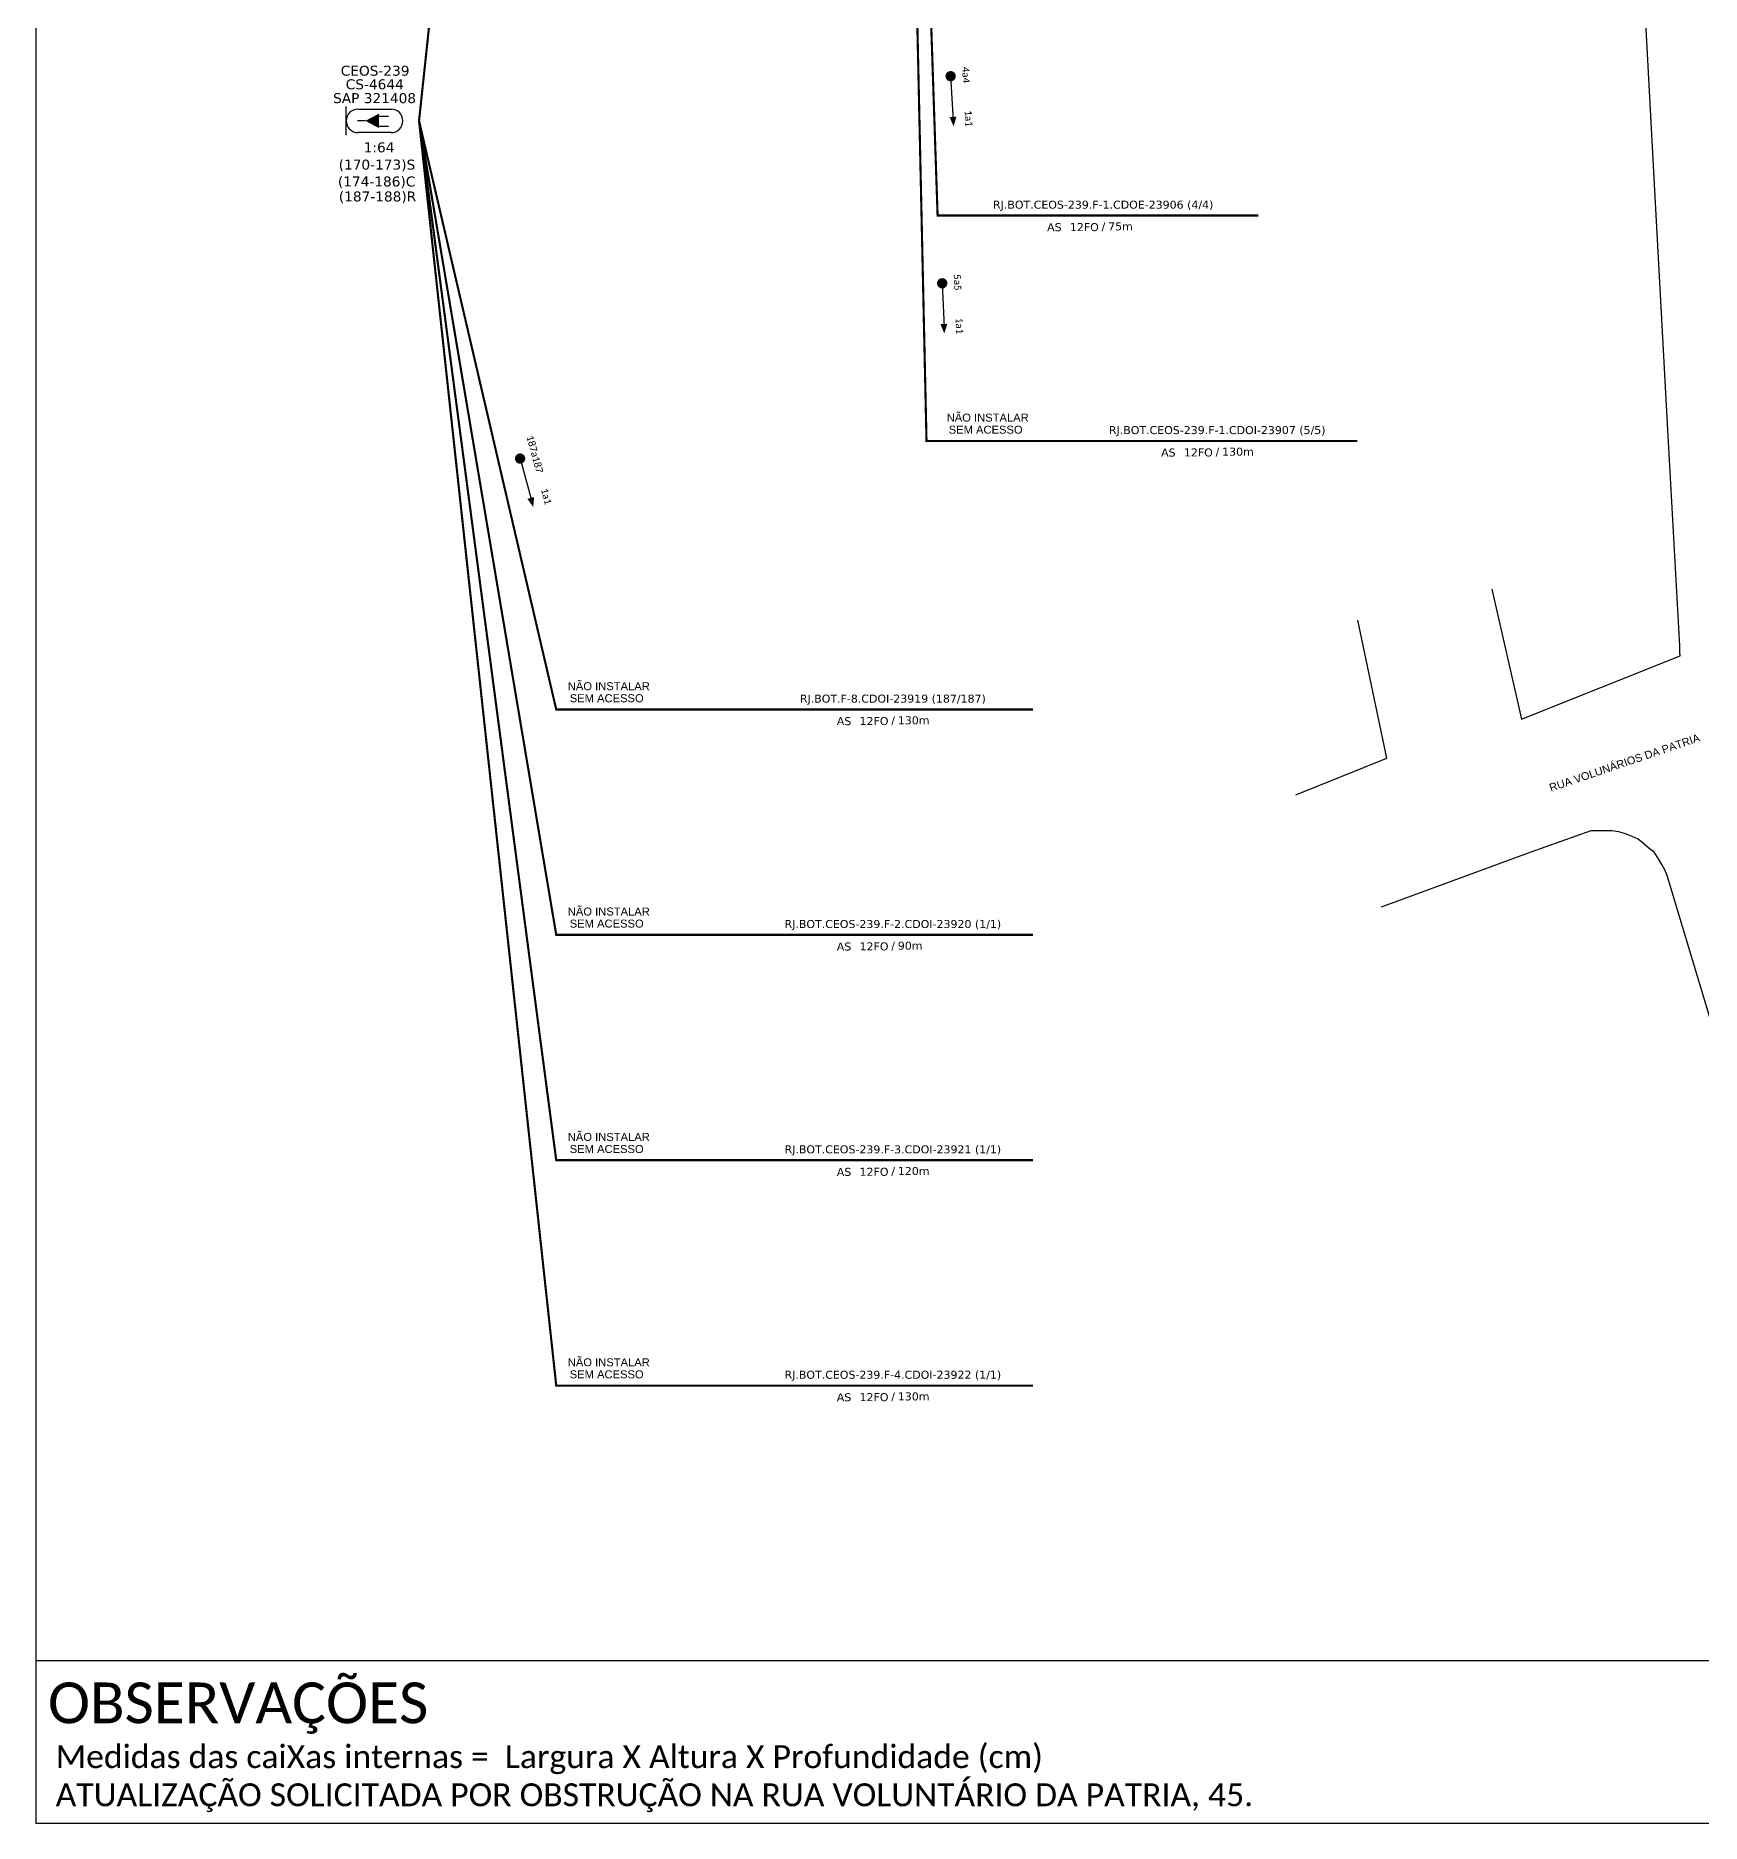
# Model space of a CAD drawing. Extents: x -89 to 1415, y 705 to 1544.
# Drawn here: x -89.3 to 202, y 705 to 1017.7 of the extents above; entities that cross this region are included whole.
import ezdxf
from ezdxf.enums import TextEntityAlignment as Align

# ---------------------------------------------------------------- set-up
doc = ezdxf.new("R2010")
doc.units = 0
for name, color, linetype in [('20.4-CEOS', 1, 'Continuous'), ('CAP a instalar', 1, 'Continuous'), ('QUADRA', 7, 'Continuous'), ('SETA', 7, 'Continuous')]:
    doc.layers.add(name, color=color, linetype=linetype)
doc.layers.add('40.1-ETIQUETAS', color=1, linetype='Continuous', lineweight=20)
doc.layers.add('Segmento Logradouro Texto', color=7, linetype='Continuous', lineweight=0)
doc.styles.add('ARIAL', font='arial.ttf')
doc.styles.add('DIGICADE', font='arial.ttf')
doc.styles.add('siredit', font='verdana.ttf')
doc.styles.get("Standard").update_dxf_attribs({"font": 'arial.ttf'})
doc.styles.add('WMF-Calibri0', font='calibri.ttf')
doc.linetypes.add('FENCELINE1', pattern='A,0.25,-0.1,[133,ltypeshp.shx,S=0.1,R=0,X=-0.1,Y=0],-0.1,1', length=1.45)

# ---------------------------------------------------------------- blocks, each defined once
blk = doc.blocks.new('CEOS_RP_CT_DRT')
at = {"layer": '20.4-CEOS', "color": 0}
for p, q in [((-4.54, 1.19), (-1.19, 1.19)), ((-1.19, -1.19), (-4.54, -1.19))]:
    blk.add_line(p, q, dxfattribs=at)
for points in [[(-5.73, -1.43), (-5.73, 1.44)], [(-3.79, 0), (-4.59, 0)], [(-2.47, 0.48), (-1.45, 0.48)], [(-2.47, -0.52), (-1.45, -0.52)]]:
    blk.add_lwpolyline(points, dxfattribs=at)
blk.add_lwpolyline([(-3.79, 0, 0, 1.47, 0), (-2.41, 0, 1.47, 1.47, 0)], format="xyseb", dxfattribs=at)
for centre, start, end in [((-4.54, 0), 90, 270), ((-1.19, 0), 270, 90)]:
    blk.add_arc(centre, 1.19, start, end, dxfattribs=at)
at = {"layer": '20.4-CEOS', "color": 7, "style": 'siredit'}
for tag, p in [('Nº_DA_CEOS', (-2.86, 5.6)), ('LOCAL', (-2.86, 4.24)), ('SAP', (-2.86, 2.78)), ('RACIO_SPLITAGEM', (-2.86, -1.88)), ('FIBRAS_SPLITTER', (-2.86, -3.58)), ('FIBRAS_TOP_C', (-2.86, -5.08)), ('RESERVA_FINAIS', (-2.86, -6.39))]:
    blk.add_attdef(tag, text='', height=1.01, dxfattribs=at).set_placement(p, align=Align.TOP_CENTER)
blk = doc.blocks.new('ETIQUETA_RS5F')
at = {"layer": '40.1-ETIQUETAS', "color": 0, "style": 'siredit'}
blk.add_text('/', height=1.5, dxfattribs=at).set_placement((1.58, -1.95), align=Align.MIDDLE_RIGHT)
for tag, p in [('ETIQUETA_R_PRIMARIA', (1.21, 4.1)), ('ETIQUETA_R_SECUNDARIA', (1.21, 2.1)), ('F_ATIVAS/F_MORTAS', (1.14, -4.24))]:
    blk.add_attdef(tag, text='', height=1.5, dxfattribs=at).set_placement(p, align=Align.MIDDLE_CENTER)
for tag, p in [('TIPO_CABO', (-6.58, -2.12)), ('CAP_CABO', (0.4, -2.09))]:
    blk.add_attdef(tag, text='', height=1.5, dxfattribs=at).set_placement(p, align=Align.MIDDLE_RIGHT)
blk.add_attdef('METROS', text='', height=1.5, dxfattribs=at).set_placement((2.14, -1.95), align=Align.MIDDLE_LEFT)
for tag, p in [('FUSÃO_1', (0.85, -8.39)), ('FUSÃO_2', (0.85, -10.6)), ('FUSÃO_3', (0.85, -12.93)), ('FUSÃO_4', (0.85, -15.14)), ('FUSÃO_5', (0.85, -17.16))]:
    blk.add_attdef(tag, text='', height=1.5, dxfattribs=at).set_placement(p, align=Align.CENTER)

msp = doc.modelspace()

# ---------------------------------------------------------------- linework, layer by layer
msp.add_lwpolyline([(-89.32, 705.02), (749.25, 705.02), (749.25, 1299.02), (-89.32, 1299.02), (-89.32, 705.02)])
at = {"color": 7, "const_width": 0.902}
for points in [[(70.69, 1011.03, -1), (70.75, 1010.13, -1)], [(69.22, 974.81, -1), (69.26, 973.91, -1)], [(-4.71, 944.14, -1), (-4.47, 943.27, -1)]]:
    msp.add_lwpolyline(points, format="xyb", close=True, dxfattribs=at)
at = {"color": 7}
msp.add_lwpolyline([(-89.24, 733.5), (237.71, 733.5), (237.71, 705.02)], dxfattribs=at)
at = {"layer": 'CAP a instalar', "color": 7, "linetype": 'FENCELINE1', "ltscale": 7, "const_width": 0.373, "elevation": 1.6}
for points in [[(-22.27, 1002.78), (1.73, 1228.14)], [(60.3, 1228.14), (68.44, 986.21), (124.57, 986.21)], [(60.3, 1228.14), (66.5, 946.79), (141.85, 946.79)], [(-22.27, 1002.78), (1.73, 899.82), (85.12, 899.82)], [(-22.27, 1002.78), (1.73, 860.4), (85.12, 860.4)], [(-22.27, 1002.78), (1.73, 820.99), (85.12, 820.99)], [(-22.27, 1002.78), (1.73, 781.57), (85.12, 781.57)]]:
    msp.add_lwpolyline(points, dxfattribs=at)
at = {"layer": 'QUADRA', "color": 0}
for points in [[(165.39, 920.84), (170.57, 898.12), (198.34, 909.18), (198.3, 909.83), (198.25, 910.97), (196.18, 948.72), (194.85, 973.46), (193.85, 991.68), (192.92, 1009.09), (191.51, 1035.11)], [(131.09, 884.87), (147.01, 891.28), (147.01, 891.28), (141.95, 915.44)], [(227.91, 764.92), (196.05, 870.78), (195.68, 871.76), (195.15, 872.73), (194.52, 873.71), (193.78, 874.85), (192.92, 875.5), (192, 876.31), (190.99, 877.13), (189.92, 877.62), (188.78, 878.1), (187.6, 878.43), (186.41, 878.59), (185.19, 878.59), (183.95, 878.59), (182.72, 878.59), (172.23, 874.85), (146.02, 865.25)]]:
    msp.add_lwpolyline(points, dxfattribs=at)
at = {"layer": 'SETA', "color": 7}
for points in [[(70.72, 1010.58), (71.19, 1002.84)], [(69.24, 974.36), (69.58, 966.61)], [(-4.59, 943.7), (-2.55, 936.22)]]:
    msp.add_lwpolyline(points, dxfattribs=at)
for points in [[(70.54, 1003.42), (71.24, 1001.81), (71.74, 1003.5)], [(68.94, 967.21), (69.61, 965.58), (70.14, 967.26)]]:
    msp.add_solid(points, dxfattribs=at)
at = {"layer": 'SETA'}
msp.add_solid([(-3.31, 936.66), (-2.29, 935.22), (-2.15, 936.97)], dxfattribs=at)

# ---------------------------------------------------------------- block references
at = {"layer": '20.4-CEOS', "color": 7}
ref = msp.add_blockref('CEOS_RP_CT_DRT', (-25.1, 1002.77, 1.6), dxfattribs=dict(at, xscale=1.729332637786864, yscale=1.729332637786864, zscale=1.729332637786864))
ref.add_attrib('Nº_DA_CEOS', 'CEOS-239', dxfattribs={"color": 7, "height": 1.746, "style": 'siredit'}).set_placement((-29.95, 1012.42, 1.6), align=Align.TOP_CENTER)
ref.add_attrib('LOCAL', 'CS-4644', dxfattribs={"color": 7, "height": 1.746, "style": 'siredit'}).set_placement((-30.02, 1010.04, 1.6), align=Align.TOP_CENTER)
ref.add_attrib('SAP', 'SAP 321408', dxfattribs={"color": 7, "height": 1.746, "style": 'siredit'}).set_placement((-30.05, 1007.62, 1.6), align=Align.TOP_CENTER)
ref.add_attrib('RACIO_SPLITAGEM', '1:64', dxfattribs={"color": 7, "height": 1.746, "style": 'siredit'}).set_placement((-29.26, 999.01, 1.6), align=Align.TOP_CENTER)
ref.add_attrib('FIBRAS_SPLITTER', '(170-173)S', dxfattribs={"color": 7, "height": 1.746, "style": 'siredit'}).set_placement((-29.63, 995.99, 1.6), align=Align.TOP_CENTER)
ref.add_attrib('FIBRAS_TOP_C', '(174-186)C', dxfattribs={"color": 7, "height": 1.746, "style": 'siredit'}).set_placement((-29.69, 993.04, 1.6), align=Align.TOP_CENTER)
ref.add_attrib('RESERVA_FINAIS', '(187-188)R', dxfattribs={"color": 7, "height": 1.746, "style": 'siredit'}).set_placement((-29.53, 990.42, 1.6), align=Align.TOP_CENTER)
at = {"layer": '40.1-ETIQUETAS', "color": 7}
ref = msp.add_blockref('ETIQUETA_RS5F', (96.3, 986.15, 1.6), dxfattribs=dict(at, xscale=0.933119987999816, yscale=0.933119987999816, zscale=0.933119987999816))
ref.add_attrib('ETIQUETA_R_SECUNDARIA', 'RJ.BOT.CEOS-239.F-1.CDOE-23906 (4/4)', dxfattribs={"color": 0, "height": 1.3997, "style": 'siredit'}).set_placement((97.4, 988.11, 1.6), align=Align.MIDDLE_CENTER)
ref.add_attrib('TIPO_CABO', 'AS', dxfattribs={"color": 0, "height": 1.4, "style": 'siredit'}).set_placement((90.13, 984.17, 1.6), align=Align.MIDDLE_RIGHT)
ref.add_attrib('CAP_CABO', '12FO', dxfattribs={"color": 0, "height": 1.4, "style": 'siredit'}).set_placement((96.64, 984.19, 1.6), align=Align.MIDDLE_RIGHT)
ref.add_attrib('METROS', '75m', dxfattribs={"color": 0, "height": 1.4, "style": 'siredit'}).set_placement((98.27, 984.32, 1.6), align=Align.MIDDLE_LEFT)
ref = msp.add_blockref('ETIQUETA_RS5F', (116.24, 946.73, 1.6), dxfattribs=dict(at, xscale=0.933119987999816, yscale=0.933119987999816, zscale=0.933119987999816))
ref.add_attrib('ETIQUETA_R_SECUNDARIA', 'RJ.BOT.CEOS-239.F-1.CDOI-23907 (5/5)', dxfattribs={"color": 0, "height": 1.3997, "style": 'siredit'}).set_placement((117.35, 948.69, 1.6), align=Align.MIDDLE_CENTER)
ref.add_attrib('TIPO_CABO', 'AS', dxfattribs={"color": 0, "height": 1.4, "style": 'siredit'}).set_placement((110.07, 944.76, 1.6), align=Align.MIDDLE_RIGHT)
ref.add_attrib('CAP_CABO', '12FO', dxfattribs={"color": 0, "height": 1.4, "style": 'siredit'}).set_placement((116.58, 944.78, 1.6), align=Align.MIDDLE_RIGHT)
ref.add_attrib('METROS', '130m', dxfattribs={"color": 0, "height": 1.4, "style": 'siredit'}).set_placement((118.21, 944.91, 1.6), align=Align.MIDDLE_LEFT)
ref = msp.add_blockref('ETIQUETA_RS5F', (59.51, 899.75, 1.6), dxfattribs=dict(at, xscale=0.933119987999816, yscale=0.933119987999816, zscale=0.933119987999816))
ref.add_attrib('ETIQUETA_R_SECUNDARIA', 'RJ.BOT.F-8.CDOI-23919 (187/187)', dxfattribs={"color": 0, "height": 1.3997, "style": 'siredit'}).set_placement((60.61, 901.72, 1.6), align=Align.MIDDLE_CENTER)
ref.add_attrib('TIPO_CABO', 'AS', dxfattribs={"color": 0, "height": 1.4, "style": 'siredit'}).set_placement((53.34, 897.78, 1.6), align=Align.MIDDLE_RIGHT)
ref.add_attrib('CAP_CABO', '12FO', dxfattribs={"color": 0, "height": 1.4, "style": 'siredit'}).set_placement((59.85, 897.8, 1.6), align=Align.MIDDLE_RIGHT)
ref.add_attrib('METROS', '130m', dxfattribs={"color": 0, "height": 1.4, "style": 'siredit'}).set_placement((61.48, 897.93, 1.6), align=Align.MIDDLE_LEFT)
ref = msp.add_blockref('ETIQUETA_RS5F', (59.51, 860.34, 1.6), dxfattribs=dict(at, xscale=0.933119987999816, yscale=0.933119987999816, zscale=0.933119987999816))
ref.add_attrib('ETIQUETA_R_SECUNDARIA', 'RJ.BOT.CEOS-239.F-2.CDOI-23920 (1/1)', dxfattribs={"color": 0, "height": 1.3997, "style": 'siredit'}).set_placement((60.61, 862.3, 1.6), align=Align.MIDDLE_CENTER)
ref.add_attrib('TIPO_CABO', 'AS', dxfattribs={"color": 0, "height": 1.4, "style": 'siredit'}).set_placement((53.34, 858.36, 1.6), align=Align.MIDDLE_RIGHT)
ref.add_attrib('CAP_CABO', '12FO', dxfattribs={"color": 0, "height": 1.4, "style": 'siredit'}).set_placement((59.85, 858.39, 1.6), align=Align.MIDDLE_RIGHT)
ref.add_attrib('METROS', '90m', dxfattribs={"color": 0, "height": 1.4, "style": 'siredit'}).set_placement((61.48, 858.51, 1.6), align=Align.MIDDLE_LEFT)
ref = msp.add_blockref('ETIQUETA_RS5F', (59.51, 820.92, 1.6), dxfattribs=dict(at, xscale=0.933119987999816, yscale=0.933119987999816, zscale=0.933119987999816))
ref.add_attrib('ETIQUETA_R_SECUNDARIA', 'RJ.BOT.CEOS-239.F-3.CDOI-23921 (1/1)', dxfattribs={"color": 0, "height": 1.3997, "style": 'siredit'}).set_placement((60.61, 822.89, 1.6), align=Align.MIDDLE_CENTER)
ref.add_attrib('TIPO_CABO', 'AS', dxfattribs={"color": 0, "height": 1.4, "style": 'siredit'}).set_placement((53.34, 818.95, 1.6), align=Align.MIDDLE_RIGHT)
ref.add_attrib('CAP_CABO', '12FO', dxfattribs={"color": 0, "height": 1.4, "style": 'siredit'}).set_placement((59.85, 818.97, 1.6), align=Align.MIDDLE_RIGHT)
ref.add_attrib('METROS', '120m', dxfattribs={"color": 0, "height": 1.4, "style": 'siredit'}).set_placement((61.48, 819.1, 1.6), align=Align.MIDDLE_LEFT)
ref = msp.add_blockref('ETIQUETA_RS5F', (59.51, 781.51, 1.6), dxfattribs=dict(at, xscale=0.933119987999816, yscale=0.933119987999816, zscale=0.933119987999816))
ref.add_attrib('ETIQUETA_R_SECUNDARIA', 'RJ.BOT.CEOS-239.F-4.CDOI-23922 (1/1)', dxfattribs={"color": 0, "height": 1.3997, "style": 'siredit'}).set_placement((60.61, 783.47, 1.6), align=Align.MIDDLE_CENTER)
ref.add_attrib('TIPO_CABO', 'AS', dxfattribs={"color": 0, "height": 1.4, "style": 'siredit'}).set_placement((53.34, 779.53, 1.6), align=Align.MIDDLE_RIGHT)
ref.add_attrib('CAP_CABO', '12FO', dxfattribs={"color": 0, "height": 1.4, "style": 'siredit'}).set_placement((59.85, 779.55, 1.6), align=Align.MIDDLE_RIGHT)
ref.add_attrib('METROS', '130m', dxfattribs={"color": 0, "height": 1.4, "style": 'siredit'}).set_placement((61.48, 779.68, 1.6), align=Align.MIDDLE_LEFT)

# ---------------------------------------------------------------- texts
at = {"color": 7, "linetype": 'Continuous', "style": 'ARIAL'}
for s, p in [('NÃO INSTALAR', (70.03, 950.17)), ('SEM ACESSO', (70.38, 948.06)), ('NÃO INSTALAR', (3.75, 903.19)), ('SEM ACESSO', (4.09, 901.09)), ('NÃO INSTALAR', (3.75, 863.78)), ('SEM ACESSO', (4.09, 861.67)), ('NÃO INSTALAR', (3.75, 824.36)), ('SEM ACESSO', (4.09, 822.25)), ('NÃO INSTALAR', (3.75, 784.94)), ('SEM ACESSO', (4.09, 782.84))]:
    msp.add_text(s, height=1.4, dxfattribs=at).set_placement(p)
at = {"color": 7, "style": 'WMF-Calibri0'}
msp.add_text('OBSERVAÇÕES', height=7.1308, dxfattribs=at).set_placement((-87.18, 722.51))
at = {"color": 7, "char_height": 1.2273, "width": 22.8852, "attachment_point": 5}
for s, insert, rotation in [('\\C7;\\fCalibri|b0|i0|c0|p34;4a4', (73.39, 1010.8), 273.4716), ('\\C7;\\fCalibri|b0|i0|c0|p34;1a1', (73.86, 1003.18), 273.4716), ('\\C7;\\fCalibri|b0|i0|c0|p34;5a5', (71.92, 974.53), 272.5079), ('\\C7;\\fCalibri|b0|i0|c0|p34;1a1', (72.25, 966.9), 272.5079), ('{\\fCalibri|b0|i0|c0|p34;\\C7;187a187}', (-2.02, 944.46), 285.2322), ('\\C7;\\fCalibri|b0|i0|c0|p34;1a1', (-0.01, 937.09), 285.2322)]:
    msp.add_mtext(s, dxfattribs=dict(at, insert=insert, rotation=rotation))
at = {"color": 7, "insert": (-85.83, 718.67), "char_height": 4, "width": 658.8434, "attachment_point": 1, "style": 'WMF-Calibri0'}
msp.add_mtext('Medidas das caiXas internas =  Largura X Altura X Profundidade (cm)\\PATUALIZAÇÃO SOLICITADA POR OBSTRUÇÃO NA RUA VOLUNTÁRIO DA PATRIA, 45.', dxfattribs=at)
at = {"layer": 'Segmento Logradouro Texto', "color": 0, "linetype": 'Continuous', "insert": (175.28, 886.73), "char_height": 1.365, "width": 30.8674, "attachment_point": 1, "rotation": 18.7187, "style": 'DIGICADE'}
msp.add_mtext('\\o\\l\\fArial|b0|i0|c0|p34;\\T1.0000000000;\\W1.0000000000;RUA VOLUNÁRIOS DA PATRIA', dxfattribs=at)

doc.saveas('drawing.dxf')
